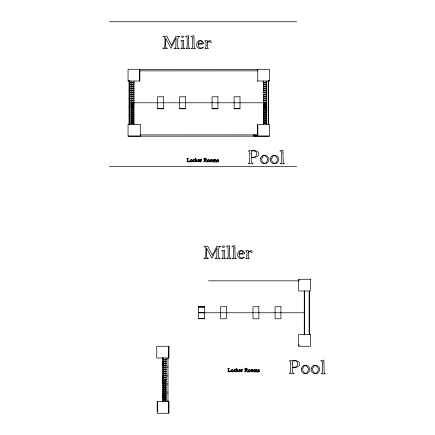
<?xml version="1.0" encoding="UTF-8"?>
<svg xmlns="http://www.w3.org/2000/svg" width="435" height="435" viewBox="0 0 435 435"><rect width="100%" height="100%" fill="white"/><g stroke="black" fill="none" stroke-linecap="round" stroke-linejoin="round"><path stroke-width="0.65" d="M139.776 81.024L139.776 69.295L128.048 69.295L128.048 81.024L139.776 81.024L139.782 70.861M157.242 411.684L157.247 401.521L168.976 401.521L168.976 413.25L157.247 413.25L157.247 401.521M257.759 134.714L257.765 124.557L269.493 124.557L269.493 136.28L257.765 136.28L257.765 124.557M109.473 21.75L296.697 21.75M257.259 69.295L269.493 69.295L269.493 81.024L257.259 81.024M139.776 69.589L258.069 69.6M139.776 70.861L257.765 70.861M128.352 80.72L129.668 80.72M268.515 80.72L269.183 80.72M129.026 81.938L129.331 81.938M268.21 81.938L268.515 81.938M130.978 82.356L133.915 82.356M263.626 82.356L266.557 82.356M130.978 82.655L133.915 82.655M263.626 82.655L266.557 82.655M130.978 82.715L133.915 82.715M263.626 82.715L266.557 82.715M130.978 83.02L133.915 83.02M263.626 83.02L266.557 83.02M130.978 84.352L133.915 84.352M263.626 84.352L266.557 84.352M130.978 84.656L133.915 84.656M263.626 84.656L266.557 84.656M130.978 84.716L133.915 84.716M263.626 84.716L266.557 84.716M130.978 85.015L133.915 85.015M263.626 85.015L266.557 85.015M130.978 86.347L133.915 86.347M263.626 86.347L266.557 86.347M130.978 86.652L133.915 86.652M263.626 86.652L266.557 86.652M130.978 86.712L133.915 86.712M263.626 86.712L266.557 86.712M130.978 87.016L133.915 87.016M263.626 87.016L266.557 87.016M130.978 88.348L133.915 88.348M263.626 88.348L266.557 88.348M130.978 88.648L133.915 88.648M263.626 88.648L266.557 88.648M130.978 88.713L133.915 88.713M263.626 88.713L266.557 88.713M130.978 89.012L133.915 89.012M263.626 89.012L266.557 89.012M129.026 89.392L129.331 89.392M268.21 89.452L268.515 89.452M130.978 90.344L133.915 90.344M263.626 90.344L266.557 90.344M129.026 90.491L129.331 90.491M268.21 90.551L268.515 90.551M130.978 90.649L133.915 90.649M263.626 90.649L266.557 90.649M130.978 90.708L133.915 90.708M263.626 90.708L266.557 90.708M130.978 91.013L133.915 91.013M263.626 91.013L266.557 91.013M130.978 92.34L133.915 92.34M263.626 92.34L266.557 92.34M130.978 92.644L133.915 92.644M263.626 92.644L266.557 92.644M130.978 92.704L133.915 92.704M263.626 92.704L266.557 92.704M130.978 93.008L133.915 93.008M266.557 93.008L263.626 93.008L263.626 80.981M130.978 94.341L133.915 94.341M266.557 94.341L263.626 94.341L263.626 124.595M130.978 94.645L133.915 94.645M263.626 94.645L266.557 94.645M130.978 94.705L133.915 94.705M263.626 94.705L266.557 94.705M130.978 95.004L133.915 95.004M263.626 95.004L266.557 95.004M130.978 96.336L133.915 96.336M263.626 96.336L266.557 96.336M130.978 96.7L133.915 96.641M263.626 96.7L266.557 96.641M130.978 97.005L133.915 97.005M263.626 97.005L266.557 97.005M129.026 97.94L129.331 97.94M268.21 98.065L268.515 98.065M130.978 98.337L133.915 98.337M263.626 98.337L266.557 98.337M130.978 98.696L133.915 98.636M263.626 98.636L266.557 98.696M129.026 99.039L129.331 99.039M130.978 99.001L133.915 99.001M263.626 99.001L266.557 99.001M268.21 99.164L268.515 99.164M130.978 100.333L133.915 100.333M263.626 100.333L266.557 100.333M130.978 100.697L133.915 100.637M263.626 100.637L266.557 100.697M130.978 100.996L133.915 100.996M263.626 100.996L266.557 100.996M130.978 102.328L133.915 102.328M263.626 102.328L266.557 102.328M130.978 102.633L133.915 102.633M263.626 102.633L266.557 102.633M130.978 102.79L266.557 102.79M130.978 102.943L133.915 102.943M263.626 102.943L266.557 102.943M130.978 103.247L133.915 103.247M263.626 103.247L266.557 103.247M130.978 104.579L133.915 104.579M263.626 104.579L266.557 104.579M130.978 104.884L133.915 104.884M263.626 104.884L266.557 104.884M130.978 104.944L133.915 104.944M263.626 104.944L266.557 104.944M130.978 105.243L133.915 105.243M263.626 105.243L266.557 105.243M129.026 106.417L129.331 106.417M130.978 106.575L133.915 106.575M263.626 106.575L266.557 106.575M268.21 106.537L268.515 106.537M130.978 106.879L133.915 106.879M263.626 106.879L266.557 106.879M130.978 106.939L133.915 106.939M263.626 106.939L266.557 106.939M130.978 107.244L133.915 107.244M263.626 107.244L266.557 107.244M129.026 107.516L129.331 107.516M268.21 107.635L268.515 107.635M130.978 108.576L133.915 108.576M157.546 108.598L163.408 108.598M179.622 108.598L185.489 108.598M212.052 108.598L217.919 108.598M234.133 108.598L239.995 108.598M263.626 108.576L266.557 108.576M130.978 108.875L133.915 108.94M263.626 108.875L266.557 108.94M130.978 109.239L133.915 109.239M263.626 109.239L266.557 109.239M130.978 110.572L133.915 110.572M263.626 110.572L266.557 110.572M130.978 110.876L133.915 110.936M263.626 110.936L266.557 110.876M130.978 111.24L133.915 111.24M263.626 111.24L266.557 111.24M130.978 112.567L133.915 112.567M263.626 112.567L266.557 112.567M130.978 112.872L133.915 112.931M263.626 112.931L266.557 112.872M130.978 113.236L133.915 113.236M263.626 113.236L266.557 113.236M130.978 114.568L133.915 114.568M263.626 114.568L266.557 114.568M130.978 114.932L133.915 114.873M263.626 114.932L266.557 114.873M129.026 115.025L129.331 115.025M268.21 115.09L268.515 115.09M130.978 115.231L133.915 115.231M263.626 115.231L266.557 115.231M129.026 116.129L129.331 116.129M268.21 116.188L268.515 116.188M130.978 116.564L133.915 116.564M263.626 116.564L266.557 116.564M130.978 116.868L133.915 116.928M263.626 116.928L266.557 116.868M130.978 117.232L133.915 117.232M263.626 117.232L266.557 117.232M130.978 118.565L133.915 118.565M263.626 118.565L266.557 118.565M130.978 118.864L133.915 118.924M263.626 118.864L266.557 118.924M130.978 119.228L133.915 119.228M263.626 119.228L266.557 119.228M130.978 120.56L133.915 120.56M263.626 120.56L266.557 120.56M130.978 120.925L133.915 120.865M263.626 120.925L266.557 120.865M130.978 121.224L133.915 121.224M263.626 121.224L266.557 121.224M130.978 122.556L133.915 122.556M263.626 122.556L266.557 122.556M130.978 123.225L133.915 123.225M263.626 123.225L266.557 123.225M129.026 123.638L129.331 123.638M268.21 123.638L268.515 123.638M140.282 134.915L257.765 134.915M253.426 135.28L254.769 135.28M255.747 135.943L256.117 135.943M257.395 135.943L257.765 135.943M128.352 135.976L139.978 135.976M255.747 136.003L256.117 136.003M257.395 136.003L257.765 136.003M258.069 135.976L269.183 135.976M255.747 136.079L256.117 136.079L256.117 134.915M257.765 136.079L257.395 136.079L257.395 134.915M140.282 136.188L257.765 136.155M257.765 136.427L257.259 136.28M109.473 166.355L296.697 166.355M208.474 280.841L298.687 280.841M198.469 306.958L204.336 306.958M198.469 307.001L204.336 307.001M304.549 312.77L198.469 312.77L204.336 312.808M198.469 318.54L204.336 318.54M167.692 358.908L167.997 358.908M163.109 359.321L166.04 359.321M163.109 359.625L166.04 359.625M163.109 359.685L166.04 359.685M163.109 359.99L166.04 359.99M166.04 361.322L162.989 361.289L163.109 363.486M163.109 361.621L166.04 361.621M163.109 361.681L166.04 361.681M163.109 361.985L166.04 361.985M163.109 363.317L166.04 363.317M163.109 363.622L166.04 363.622M163.109 363.682L166.04 363.682M163.109 363.856L162.989 366.053L166.04 365.982M163.109 363.981L166.04 363.981M163.109 365.313L166.04 365.313M163.109 365.617L166.04 365.677M167.692 366.417L167.997 366.417M163.109 367.314L166.04 367.314M167.692 367.521L167.997 367.521M163.109 367.613L166.04 367.673M163.109 367.977L166.04 367.977M163.109 369.31L166.04 369.31M163.109 369.614L166.04 369.674M163.109 369.978L166.04 369.978M163.109 371.305L166.04 371.305M163.109 371.61L166.04 371.669M163.109 371.974L166.04 371.974M163.109 373.306L166.04 373.306M163.109 373.605L166.04 373.67M163.109 373.969L166.04 373.969M167.692 375.03L167.997 375.03M163.109 375.302L166.04 375.302M163.109 375.606L166.04 375.666M162.989 375.845L163.109 376.46M163.109 375.971L166.04 375.971M167.692 376.128L167.997 376.128M162.804 376.335L163.413 376.335M163.109 376.579L163.109 377.194M166.04 377.303L162.989 377.346M163.109 377.662L166.04 377.602M163.109 377.923L162.989 377.314M163.109 377.966L166.04 377.966M163.109 378.194L163.109 378.782M163.109 378.901L162.989 379.635L166.04 379.603M163.109 379.298L166.04 379.298M166.04 379.755L162.989 379.755L162.989 380.473M163.109 379.913L166.04 379.913M163.109 380.217L166.04 380.217M163.109 380.614L163.109 381.343M166.04 381.549L162.989 381.587L162.989 382.202L166.04 382.213M163.109 381.848L166.04 381.908M163.109 382.321L163.109 382.93M163.109 383.056L163.109 383.665M163.109 383.545L166.04 383.545M167.692 383.507L167.997 383.507M163.109 383.849L166.04 383.909M163.109 384.208L166.04 384.208M167.692 384.605L167.997 384.605M163.109 385.54L166.04 385.54M163.109 385.905L166.04 385.845M163.109 386.209L166.04 386.209M163.109 387.541L166.04 387.541M163.109 387.841L166.04 387.9M163.109 388.205L166.04 388.205M163.109 389.537L166.04 389.537M163.109 389.901L166.04 389.842M163.109 390.206L166.04 390.206M163.109 391.533L166.04 391.533M163.109 391.837L166.04 391.837M163.109 391.897L166.04 391.897M167.692 392.055L167.997 392.055M163.109 392.201L166.04 392.201M167.692 393.153L167.997 393.153M163.109 393.463L163.109 395.66M163.109 393.534L166.04 393.534M163.109 393.833L166.04 393.833M163.109 393.898L166.04 393.898M163.109 394.197L166.04 394.197M163.109 395.529L166.04 395.529M163.109 395.834L166.04 395.834M163.109 395.894L166.04 395.894M163.109 396.024L162.989 398.226L166.04 398.194M163.109 396.198L166.04 396.198M163.109 397.53L166.04 397.53M163.109 397.829L166.04 397.829M163.109 397.889L166.04 397.889M163.109 399.526L166.04 399.526M163.109 400.189L166.04 400.189M167.692 400.608L167.997 400.608M163.109 357.989L163.413 358.293M309.437 291.004L309.437 334.537M309.133 291.309L309.133 334.232M304.549 291.004L304.549 334.537M304.244 290.7L304.244 334.841M298.992 279.58L298.992 281.146M298.992 344.591L298.992 345.955M268.515 81.024L268.515 124.557M268.21 81.329L268.21 124.252M266.557 81.024L266.557 124.557M257.765 69.295L257.765 81.024M255.747 134.915L255.747 136.155M254.769 134.915L254.769 136.155M254.1 134.915L254.1 136.155M253.426 134.915L253.426 136.155M168.666 346.57L168.666 357.684M168.666 401.826L168.666 412.945M167.997 357.989L167.997 401.521M166.04 357.989L166.04 401.521M163.109 357.951L163.109 401.565M162.804 357.684L162.804 401.826M133.915 80.981L133.915 124.595M130.978 81.024L130.978 124.557M129.331 81.329L129.331 124.252M129.026 81.024L129.026 124.557M187.365 159.482L187.322 161.39L186.8 161.858L189.758 161.858L189.812 160.803A1.827 1.827 0 0 1 189.116 161.597L187.86 161.472L187.893 158.704L188.431 158.373L186.794 158.351L187.365 159.482M228.288 369.462L228.25 371.37L227.722 371.838L230.68 371.838L230.735 370.789A1.827 1.827 0 0 1 230.044 371.577L228.788 371.452L228.815 368.69L229.359 368.353L227.717 368.336L228.288 369.462M183.467 40.477L183.69 48.008C187.746 48.845 177.833 48.905 182.004 47.915L182.145 41.869L181.971 41.271L180.84 40.814L183.467 40.477M188.578 38.052L188.828 47.872C193.325 49.139 183.048 48.834 186.588 48.138L187.001 47.774L187.267 46.159L187.17 37.747L186.784 36.91L185.5 36.284L188.534 35.692L188.578 38.052M193.972 38.052L194.222 47.872C198.713 49.139 188.437 48.834 191.982 48.138L192.395 47.774L192.661 46.159L192.564 37.747L192.172 36.91L190.894 36.284L193.923 35.692L193.972 38.052M204.2 159.661L204.156 161.499L203.694 161.831L205.211 161.793L204.727 161.532L204.684 160.129C205.592 160.379 209.115 164.664 205.69 160.064C208.898 158.628 202.074 156.856 204.2 159.661M224.395 250.457L224.612 257.988C228.669 258.825 218.756 258.885 222.927 257.895L223.068 251.854L222.894 251.251L221.763 250.794L224.395 250.457M229.506 248.032L229.751 257.852C234.247 259.119 223.971 258.82 227.516 258.118L227.929 257.754L228.196 256.139L228.098 247.727L227.706 246.89L226.423 246.264L229.457 245.677L229.506 248.032M234.895 248.032L235.145 257.852C239.642 259.119 229.359 258.82 232.904 258.118L233.318 257.754L233.584 256.139L233.486 247.727L233.1 246.89L231.817 246.264L234.851 245.677L234.895 248.032M245.122 369.641L245.084 371.479L244.617 371.816L246.134 371.778L245.65 371.517L245.606 370.109C246.324 370.136 250.44 375.117 246.612 370.044C249.815 368.592 242.98 366.852 245.122 369.641M282.989 152.625L283.25 162.962C287.981 164.294 277.166 163.979 280.896 163.239L281.331 162.859L281.608 161.162L281.505 152.31L281.097 151.423L279.748 150.766L282.94 150.146L282.989 152.625M323.912 362.611L324.173 372.942C328.903 374.274 318.088 373.959 321.818 373.225L322.253 372.838L322.531 371.142L322.427 362.29L322.02 361.409L320.671 360.745L323.863 360.126L323.912 362.611M249.864 153.544L249.489 162.766C244.845 164.24 256.519 164.017 252.164 162.973L251.713 162.44L251.577 161.053L251.631 157.405C254.856 158.465 260.75 156.143 258.211 152.109C255.938 149.776 250.337 150.461 248.363 150.961L249.657 151.619L249.864 153.544M290.792 363.524L290.411 372.746C285.768 374.22 297.442 374.002 293.092 372.953L292.635 372.42L292.499 371.039L292.554 367.385C295.784 368.445 301.672 366.123 299.133 362.089C296.86 359.756 291.26 360.441 289.286 360.941L290.58 361.599L290.792 363.524M216.342 160.368C215.988 166.404 216.016 157.481 214.944 160.053C214.102 161.254 216.255 162.347 214.096 161.793C214.792 161.619 214.759 159.612 213.879 159.765A0.707 0.707 0 0 0 213.465 160.259C213.71 166.05 211.714 157.513 213.433 159.998C214.276 159.612 216.108 159.112 216.342 160.368M257.27 370.348C256.982 376.541 256.878 366.482 255.791 370.517C255.307 371.686 257.085 372.115 255.019 371.773C255.715 371.599 255.682 369.598 254.801 369.745A0.707 0.707 0 0 0 254.388 370.239C254.562 376.009 252.73 367.499 254.361 369.984C255.198 369.592 257.031 369.097 257.27 370.348M165.43 43.891L165.811 47.714C171.58 49.171 159.27 48.649 163.913 48.095L164.805 46.692L165.028 39.183L164.599 37.187L163.043 36.225L166.893 36.263L171.461 45.474L175.952 36.263L179.873 36.442L178.323 37.002L177.915 38.052A90.893 90.893 0 0 0 177.725 47.154L178.04 47.834L179.296 48.481L174.163 48.361L175.425 47.91L175.805 47.241L176.131 37.872L170.999 48.296L165.626 37.986L165.43 43.891M206.353 253.877L206.734 257.694C212.508 259.151 200.192 258.629 204.836 258.08L205.728 256.672L205.951 249.168L205.521 247.167L203.966 246.205L207.816 246.248L212.383 255.459L216.875 246.248L220.801 246.422L219.251 246.982L218.838 248.032A90.893 90.893 0 0 0 218.647 257.139L218.963 257.814L220.219 258.466L215.086 258.341L216.347 257.89L216.733 257.221L217.054 247.858L211.927 258.281L206.549 247.966L206.353 253.877M251.658 153.968L251.631 157.013C258.2 159.014 258.586 148.694 251.631 151.26L251.658 153.968M292.581 363.948L292.554 366.993C299.122 368.994 299.508 358.674 292.554 361.24L292.581 363.948M195.821 160.852C197.001 162.043 194.532 162.309 195.451 161.282C194.407 158.117 196.212 156.643 195.821 160.727C196.093 159.601 198.246 159.074 196.462 160.346C198.164 162.755 197.017 161.298 195.821 160.852M236.743 370.832C237.923 372.028 235.455 372.289 236.374 371.262C235.33 368.097 237.135 366.623 236.743 370.707C237.097 369.598 239.163 369.054 237.39 370.332C239.098 372.73 237.934 371.272 236.743 370.832M200.502 160.961C199.616 162.581 201.932 161.945 200.937 160.319A0.761 0.761 0 0 1 201.264 159.884C202.596 160.694 201.557 158.71 200.894 160.167L200.856 159.591L200.122 159.645L200.502 160.961M206.049 45.403L205.652 48.073C202.351 48.715 210.948 48.986 207.566 47.839L207.582 43.152A2.675 2.675 0 0 1 208.735 41.608L209.659 41.635L210.605 42.603L211.176 42.38C212.068 39.607 207.712 40.45 207.435 42.603L207.294 40.58L204.711 40.765L205.924 41.722L206.049 45.403M241.425 370.941C240.544 372.561 242.855 371.925 241.86 370.299A0.761 0.761 0 0 1 242.186 369.864C243.518 370.674 242.48 368.69 241.816 370.147L241.778 369.571C240.229 369.429 241.98 369.989 241.425 370.941M246.971 255.383L246.58 258.053C243.274 258.7 251.87 258.966 248.488 257.819L248.505 253.132A2.675 2.675 0 0 1 249.657 251.588L250.582 251.615L251.528 252.583L252.099 252.36C252.991 249.587 248.635 250.429 248.358 252.583L248.216 250.56L245.639 250.745L246.846 251.702L246.971 255.383M204.695 158.481L204.684 159.993L205.45 159.922A0.816 0.816 0 0 0 206.016 159.427L205.75 158.541L204.695 158.481M245.617 368.461L245.606 369.978L246.373 369.902A0.816 0.816 0 0 0 246.939 369.407L246.672 368.521L245.617 368.461M198.186 44.147L198.344 46.132L198.931 47.149A2.441 2.441 0 0 0 200.861 48.068C205.505 45.55 202.976 48.693 200.328 48.715C197.876 48.791 196.152 46.17 196.696 43.886A4.105 4.105 0 0 1 197.805 41.706C199.148 40.025 201.867 40.14 203.069 41.939A2.893 2.893 0 0 1 203.64 43.69L202.862 44.071L198.186 44.147M198.268 160.602L198.48 161.456A0.691 0.691 0 0 0 199.029 161.717C201.155 161.162 197.039 162.701 197.843 160.531A1.164 1.164 0 0 1 198.159 159.911L198.692 159.585A0.87 0.87 0 0 1 199.219 159.629L199.654 159.977A0.821 0.821 0 0 1 199.817 160.471L198.268 160.602M239.109 254.127L239.266 256.112L239.854 257.134A2.441 2.441 0 0 0 241.784 258.047C246.433 255.535 243.899 258.673 241.251 258.694C238.799 258.771 237.075 256.15 237.619 253.866A4.105 4.105 0 0 1 238.728 251.686C240.076 250.005 242.79 250.12 243.992 251.919A2.893 2.893 0 0 1 244.568 253.67L243.79 254.051L239.109 254.127M239.19 370.587L239.402 371.436A0.691 0.691 0 0 0 239.951 371.697C242.077 371.142 237.961 372.686 238.766 370.511A1.164 1.164 0 0 1 239.081 369.891L239.614 369.565A0.87 0.87 0 0 1 240.142 369.609L240.577 369.957A0.821 0.821 0 0 1 240.74 370.457L239.19 370.587M190.182 160.51L190.351 161.374L191.291 161.885A1.066 1.066 0 0 0 191.927 161.679C193.733 160.412 190.66 158.367 190.182 160.51M207.375 160.51L207.538 161.374L208.479 161.885A1.066 1.066 0 0 0 209.115 161.679C210.921 160.412 207.848 158.367 207.375 160.51M210.04 160.51L210.203 161.374L211.144 161.885A1.066 1.066 0 0 0 211.78 161.679C213.59 160.412 210.518 158.367 210.04 160.51M231.11 370.489L231.273 371.354L232.214 371.865A1.066 1.066 0 0 0 232.85 371.659C234.655 370.397 231.583 368.353 231.11 370.489M260.407 158.683C259.842 161.178 261.924 163.854 264.507 163.788A3.948 3.948 0 0 0 266.862 163.027C273.474 158.057 262.463 150.733 260.407 158.683M248.298 370.489L248.461 371.354L249.402 371.865A1.066 1.066 0 0 0 250.038 371.659C251.843 370.397 248.776 368.353 248.298 370.489M270.287 158.683C269.722 161.178 271.804 163.854 274.387 163.788A3.948 3.948 0 0 0 276.747 163.027C283.354 158.057 272.343 150.733 270.287 158.683M250.962 370.489L251.131 371.354L252.072 371.865A1.066 1.066 0 0 0 252.708 371.659C254.513 370.397 251.441 368.353 250.962 370.489M301.33 368.662C300.764 371.158 302.847 373.834 305.43 373.768A3.948 3.948 0 0 0 307.784 373.007C314.396 368.037 303.385 360.713 301.33 368.662M311.21 368.662C310.644 371.158 312.727 373.834 315.31 373.768A3.948 3.948 0 0 0 317.67 373.007C324.276 368.037 313.265 360.713 311.21 368.662M193.314 160.221L193.738 161.662A0.549 0.549 0 0 0 194.227 161.7C195.793 160.401 192.977 163.109 192.841 160.988A1.321 1.321 0 0 1 192.901 160.319L193.678 159.58L194.717 160.058L193.749 159.672L193.314 160.221M234.237 370.201L234.661 371.642A0.549 0.549 0 0 0 235.15 371.68C236.716 370.381 233.899 373.089 233.764 370.968A1.321 1.321 0 0 1 233.823 370.299L234.606 369.565L235.639 370.038L234.677 369.652L234.237 370.201M190.644 160.303C191.275 164.995 193.265 157.573 190.644 160.303M207.832 160.303C208.463 164.995 210.453 157.573 207.832 160.303M210.496 160.303C211.133 164.995 213.117 157.573 210.496 160.303M231.567 370.283C232.198 374.975 234.188 367.559 231.567 370.283M262.109 157.927C260.146 161.564 265.66 166.056 267.101 161.124C269.178 157.454 263.344 152.848 262.109 157.927M271.989 157.927C270.026 161.564 275.545 166.056 276.986 161.124C279.058 157.454 273.224 152.848 271.989 157.927M248.755 370.283C249.385 374.975 251.376 367.559 248.755 370.283M251.425 370.283C252.055 374.975 254.045 367.559 251.425 370.283M303.032 367.907C301.069 371.544 306.583 376.041 308.029 371.104C310.101 367.434 304.266 362.828 303.032 367.907M312.912 367.907C310.949 371.544 316.468 376.041 317.909 371.104C319.986 367.434 314.146 362.828 312.912 367.907M183.347 36.73L182.847 37.557L181.64 37.122C181.085 35.86 183.255 35.425 183.347 36.73M224.27 246.716L223.769 247.537L222.562 247.102C222.008 245.84 224.177 245.405 224.27 246.716M217.06 161.048C216.679 161.999 217.821 161.994 218.419 161.673C219.468 160.607 217.021 160.591 217.527 159.732C219.506 160.858 218.055 158.623 217.108 160.183A0.544 0.544 0 0 0 217.25 160.558C219.137 160.798 217.777 162.777 217.098 161.026M257.982 371.028C257.602 371.985 258.743 371.974 259.342 371.653C260.391 370.587 257.944 370.571 258.455 369.717C260.434 370.837 258.95 368.624 258.031 370.163A0.544 0.544 0 0 0 258.178 370.538C260.087 370.87 258.667 372.659 257.982 371.028M202.199 42.76L201.9 43.467L201.041 43.69L198.186 43.658L199.051 41.472L200.394 40.803L201.661 41.39L202.199 42.76M199.409 160.21L198.268 160.466L198.893 159.656L199.409 160.21M243.121 252.74L242.822 253.447L241.963 253.67L239.109 253.643L239.973 251.457L241.316 250.783L242.583 251.37L243.121 252.74M240.332 370.19L239.19 370.446L239.815 369.636L240.332 370.19M163.408 96.782L157.546 96.782L157.546 108.793L163.408 108.793L163.408 96.782M185.489 96.782L179.622 96.782L179.622 108.793L185.489 108.793L185.489 96.782M217.919 96.782L212.052 96.782L212.052 108.793L217.919 108.793L217.919 96.782M239.995 96.782L234.133 96.782L234.133 108.793L239.995 108.793L239.995 96.782M133.915 122.86L130.978 122.86L133.915 122.92M266.557 122.86L263.626 122.86L266.557 122.92M140.282 124.557L128.048 124.557L128.048 136.28L140.282 136.28L140.282 124.557M310.416 279.275L298.687 279.275L298.687 291.004L310.416 291.004L310.416 279.275M204.336 306.762L198.469 306.762L198.469 318.779L204.336 318.779L204.336 306.762M226.412 306.762L220.55 306.762L220.55 318.779L226.412 318.779L226.412 306.762M258.841 306.762L252.974 306.762L252.974 318.779L258.841 318.779L258.841 306.762M280.918 306.762L275.056 306.762L275.056 318.779L280.918 318.779L280.918 306.762M310.416 334.537L298.687 334.537L298.687 346.265L310.416 346.265L310.416 334.537M168.976 346.265L156.741 346.265L156.741 357.989L168.976 357.989L168.976 346.265M166.04 399.83L163.109 399.83L166.04 399.89"/></g></svg>
